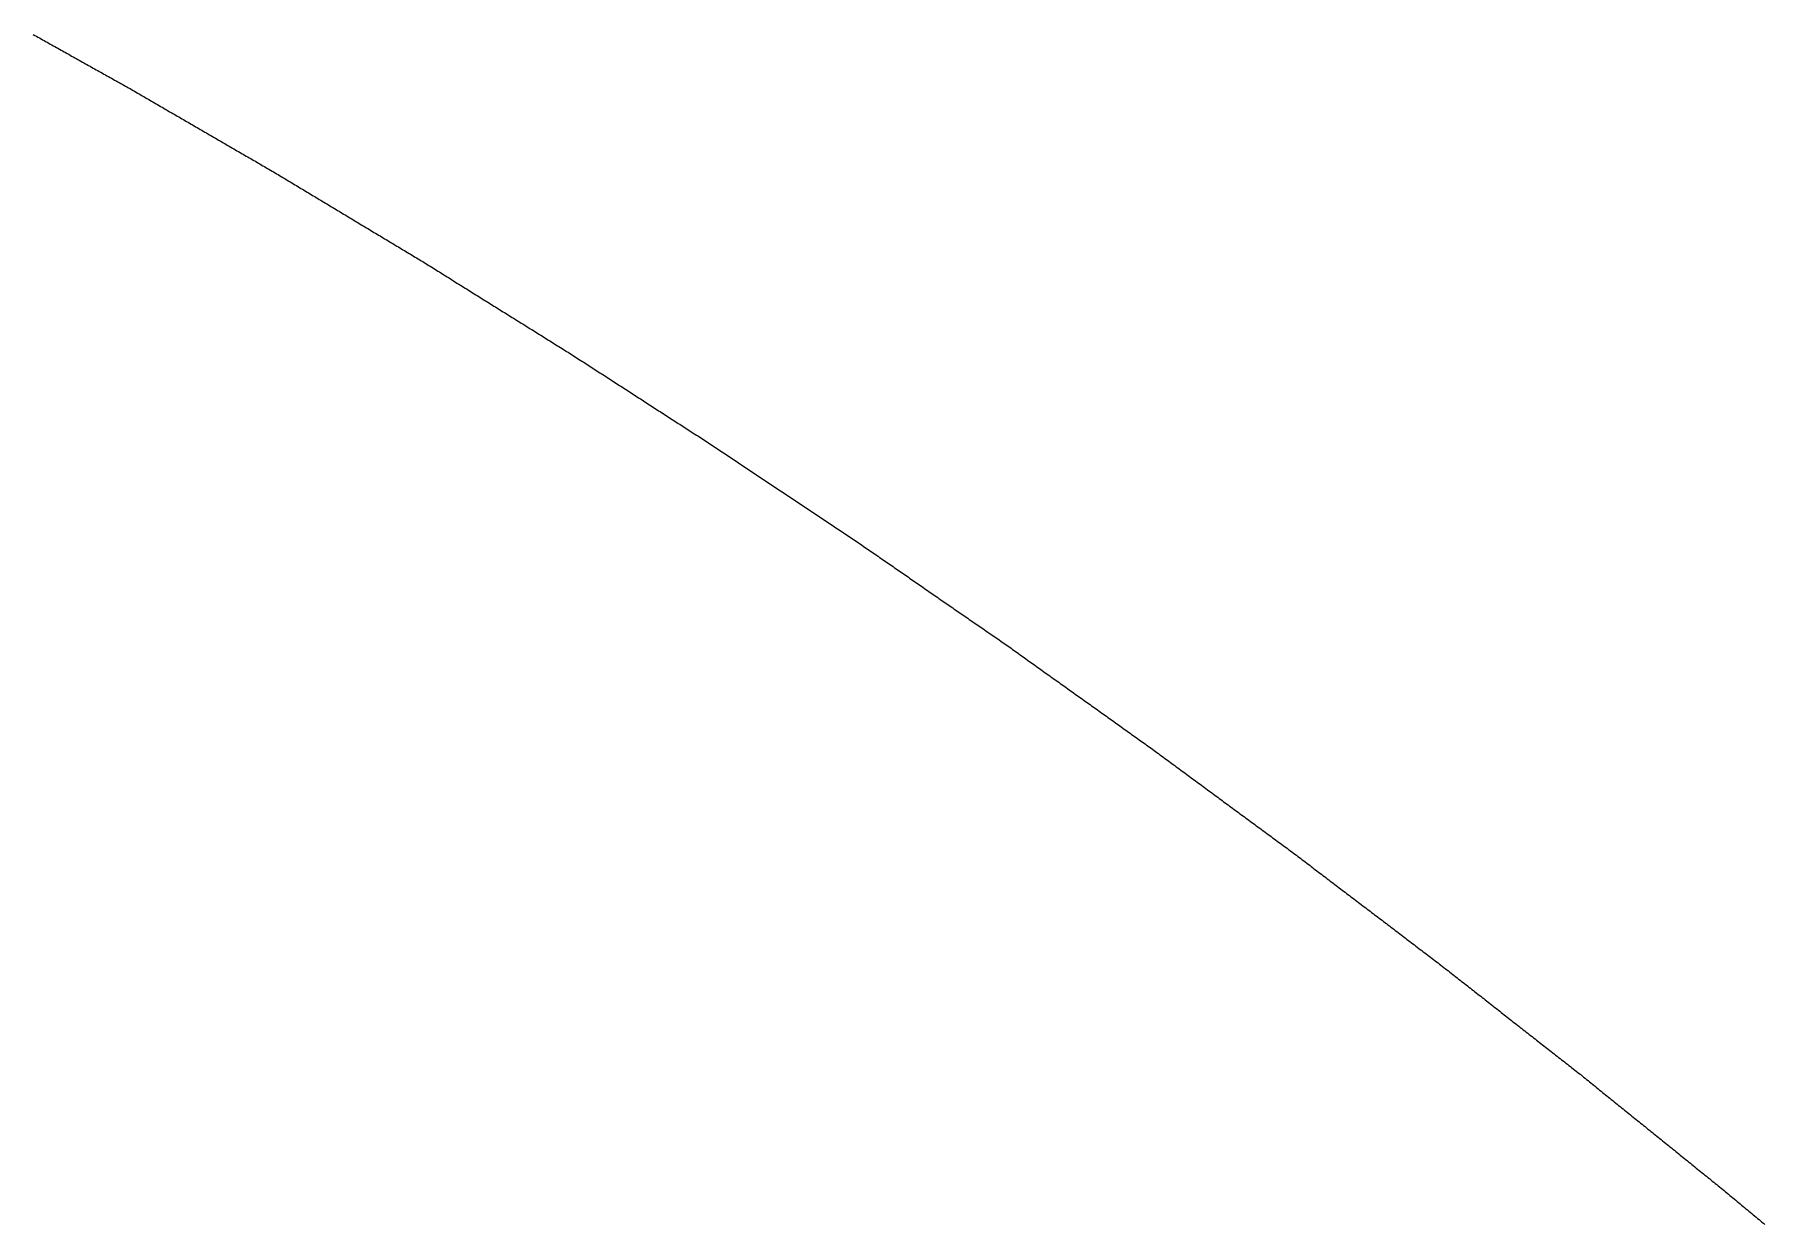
# Model space of a CAD drawing. Extents: x 1 to 322, y 1 to 270.
# Drawn here: x 182.64 to 193.03, y 6.11 to 13.27 of the extents above; entities that cross this region are included whole.
import ezdxf

# ---------------------------------------------------------------- set-up
doc = ezdxf.new("R2010")
doc.units = 0
doc.layers.get('0').update_dxf_attribs({"linetype": 'CONTINUOUS'})

msp = doc.modelspace()

# ---------------------------------------------------------------- linework, layer by layer
msp.add_polyline3d([(182.629, 13.2658, 0), (182.639, 13.2606, 0), (182.648, 13.2555, 0), (182.657, 13.2503, 0), (182.666, 13.2452, 0), (182.676, 13.24, 0), (182.685, 13.2348, 0), (182.694, 13.2297, 0), (182.703, 13.2245, 0), (182.712, 13.2194, 0), (182.722, 13.2142, 0), (182.731, 13.2091, 0), (182.74, 13.2039, 0), (182.749, 13.1988, 0), (182.759, 13.1936, 0), (182.768, 13.1885, 0), (182.777, 13.1833, 0), (182.786, 13.1781, 0), (182.796, 13.173, 0), (182.805, 13.1678, 0), (182.814, 13.1627, 0), (182.823, 13.1575, 0), (182.832, 13.1524, 0), (182.842, 13.1472, 0), (182.851, 13.1421, 0), (182.86, 13.1369, 0), (182.869, 13.1317, 0), (182.879, 13.1266, 0), (182.888, 13.1214, 0), (182.897, 13.1163, 0), (182.906, 13.1111, 0), (182.915, 13.106, 0), (182.925, 13.1008, 0), (182.934, 13.0957, 0), (182.943, 13.0905, 0), (182.952, 13.0854, 0), (182.962, 13.0802, 0), (182.971, 13.075, 0), (182.98, 13.0699, 0), (182.989, 13.0647, 0), (182.998, 13.0596, 0), (183.008, 13.0544, 0), (183.017, 13.0493, 0), (183.026, 13.0441, 0), (183.035, 13.039, 0), (183.045, 13.0338, 0), (183.054, 13.0287, 0), (183.063, 13.0235, 0), (183.072, 13.0183, 0), (183.081, 13.0132, 0), (183.091, 13.008, 0), (183.1, 13.0029, 0), (183.109, 12.9977, 0), (183.118, 12.9926, 0), (183.128, 12.9874, 0), (183.137, 12.9823, 0), (183.146, 12.9771, 0), (183.155, 12.9719, 0), (183.164, 12.9668, 0), (183.174, 12.9616, 0), (183.183, 12.9565, 0), (183.192, 12.9513, 0), (183.201, 12.9461, 0), (183.211, 12.9408, 0), (183.22, 12.9355, 0), (183.229, 12.9301, 0), (183.238, 12.9248, 0), (183.247, 12.9195, 0), (183.256, 12.9141, 0), (183.266, 12.9088, 0), (183.275, 12.9035, 0), (183.284, 12.8982, 0), (183.293, 12.8928, 0), (183.302, 12.8875, 0), (183.312, 12.8822, 0), (183.321, 12.8768, 0), (183.33, 12.8715, 0), (183.339, 12.8662, 0), (183.348, 12.8609, 0), (183.357, 12.8555, 0), (183.367, 12.8502, 0), (183.376, 12.8449, 0), (183.385, 12.8395, 0), (183.394, 12.8342, 0), (183.403, 12.8289, 0), (183.413, 12.8236, 0), (183.422, 12.8182, 0), (183.431, 12.8129, 0), (183.44, 12.8076, 0), (183.449, 12.8022, 0), (183.458, 12.7969, 0), (183.468, 12.7916, 0), (183.477, 12.7863, 0), (183.486, 12.7809, 0), (183.495, 12.7756, 0), (183.504, 12.7703, 0), (183.514, 12.7649, 0), (183.523, 12.7596, 0), (183.532, 12.7543, 0), (183.541, 12.749, 0), (183.55, 12.7436, 0), (183.56, 12.7383, 0), (183.569, 12.733, 0), (183.578, 12.7276, 0), (183.587, 12.7223, 0), (183.596, 12.717, 0), (183.605, 12.7117, 0), (183.615, 12.7063, 0), (183.624, 12.701, 0), (183.633, 12.6957, 0), (183.642, 12.6903, 0), (183.651, 12.685, 0), (183.661, 12.6797, 0), (183.67, 12.6744, 0), (183.679, 12.669, 0), (183.688, 12.6637, 0), (183.697, 12.6584, 0), (183.706, 12.653, 0), (183.716, 12.6477, 0), (183.725, 12.6424, 0), (183.734, 12.6371, 0), (183.743, 12.6317, 0), (183.752, 12.6264, 0), (183.762, 12.6211, 0), (183.771, 12.6157, 0), (183.78, 12.6104, 0), (183.789, 12.6051, 0), (183.798, 12.5997, 0), (183.807, 12.5944, 0), (183.817, 12.5891, 0), (183.826, 12.5838, 0), (183.835, 12.5784, 0), (183.844, 12.5731, 0), (183.853, 12.5678, 0), (183.863, 12.5624, 0), (183.872, 12.5571, 0), (183.881, 12.5518, 0), (183.89, 12.5465, 0), (183.899, 12.5411, 0), (183.908, 12.5358, 0), (183.918, 12.5305, 0), (183.927, 12.5251, 0), (183.936, 12.5198, 0), (183.945, 12.5145, 0), (183.954, 12.5092, 0), (183.964, 12.5038, 0), (183.973, 12.4985, 0), (183.982, 12.4932, 0), (183.991, 12.4878, 0), (184, 12.4825, 0), (184.009, 12.4772, 0), (184.019, 12.4719, 0), (184.028, 12.4665, 0), (184.037, 12.4612, 0), (184.046, 12.4559, 0), (184.055, 12.4505, 0), (184.065, 12.4452, 0), (184.074, 12.4399, 0), (184.083, 12.4346, 0), (184.092, 12.4292, 0), (184.101, 12.4237, 0), (184.11, 12.4182, 0), (184.12, 12.4127, 0), (184.129, 12.4072, 0), (184.138, 12.4017, 0), (184.147, 12.3961, 0), (184.156, 12.3906, 0), (184.165, 12.3851, 0), (184.174, 12.3796, 0), (184.184, 12.3741, 0), (184.193, 12.3686, 0), (184.202, 12.3631, 0), (184.211, 12.3576, 0), (184.22, 12.3521, 0), (184.229, 12.3466, 0), (184.238, 12.3411, 0), (184.248, 12.3356, 0), (184.257, 12.3301, 0), (184.266, 12.3246, 0), (184.275, 12.3191, 0), (184.284, 12.3136, 0), (184.293, 12.3081, 0), (184.302, 12.3026, 0), (184.312, 12.2971, 0), (184.321, 12.2916, 0), (184.33, 12.2861, 0), (184.339, 12.2806, 0), (184.348, 12.2751, 0), (184.357, 12.2696, 0), (184.366, 12.2641, 0), (184.376, 12.2586, 0), (184.385, 12.2531, 0), (184.394, 12.2476, 0), (184.403, 12.2421, 0), (184.412, 12.2365, 0), (184.421, 12.231, 0), (184.43, 12.2255, 0), (184.44, 12.22, 0), (184.449, 12.2145, 0), (184.458, 12.209, 0), (184.467, 12.2035, 0), (184.476, 12.198, 0), (184.485, 12.1925, 0), (184.494, 12.187, 0), (184.504, 12.1815, 0), (184.513, 12.176, 0), (184.522, 12.1705, 0), (184.531, 12.165, 0), (184.54, 12.1595, 0), (184.549, 12.154, 0), (184.558, 12.1485, 0), (184.568, 12.143, 0), (184.577, 12.1375, 0), (184.586, 12.132, 0), (184.595, 12.1265, 0), (184.604, 12.121, 0), (184.613, 12.1155, 0), (184.622, 12.11, 0), (184.632, 12.1045, 0), (184.641, 12.099, 0), (184.65, 12.0935, 0), (184.659, 12.088, 0), (184.668, 12.0825, 0), (184.677, 12.0769, 0), (184.686, 12.0714, 0), (184.696, 12.0659, 0), (184.705, 12.0604, 0), (184.714, 12.0549, 0), (184.723, 12.0494, 0), (184.732, 12.0439, 0), (184.741, 12.0384, 0), (184.75, 12.0329, 0), (184.76, 12.0274, 0), (184.769, 12.0219, 0), (184.778, 12.0164, 0), (184.787, 12.0109, 0), (184.796, 12.0054, 0), (184.805, 11.9999, 0), (184.814, 11.9944, 0), (184.824, 11.9889, 0), (184.833, 11.9834, 0), (184.842, 11.9779, 0), (184.851, 11.9724, 0), (184.86, 11.9669, 0), (184.869, 11.9614, 0), (184.878, 11.9559, 0), (184.888, 11.9504, 0), (184.897, 11.9449, 0), (184.906, 11.9394, 0), (184.915, 11.9339, 0), (184.924, 11.9284, 0), (184.933, 11.9229, 0), (184.942, 11.9173, 0), (184.952, 11.9118, 0), (184.961, 11.9063, 0), (184.97, 11.9008, 0), (184.979, 11.8953, 0), (184.988, 11.8896, 0), (184.997, 11.8839, 0), (185.006, 11.8782, 0), (185.015, 11.8726, 0), (185.025, 11.8669, 0), (185.034, 11.8612, 0), (185.043, 11.8555, 0), (185.052, 11.8498, 0), (185.061, 11.8442, 0), (185.07, 11.8385, 0), (185.079, 11.8328, 0), (185.088, 11.8271, 0), (185.097, 11.8214, 0), (185.107, 11.8158, 0), (185.116, 11.8101, 0), (185.125, 11.8044, 0), (185.134, 11.7987, 0), (185.143, 11.7931, 0), (185.152, 11.7874, 0), (185.161, 11.7817, 0), (185.17, 11.776, 0), (185.179, 11.7703, 0), (185.188, 11.7647, 0), (185.198, 11.759, 0), (185.207, 11.7533, 0), (185.216, 11.7476, 0), (185.225, 11.7419, 0), (185.234, 11.7363, 0), (185.243, 11.7306, 0), (185.252, 11.7249, 0), (185.261, 11.7192, 0), (185.27, 11.7136, 0), (185.279, 11.7079, 0), (185.289, 11.7022, 0), (185.298, 11.6965, 0), (185.307, 11.6908, 0), (185.316, 11.6852, 0), (185.325, 11.6795, 0), (185.334, 11.6738, 0), (185.343, 11.6681, 0), (185.352, 11.6624, 0), (185.361, 11.6568, 0), (185.371, 11.6511, 0), (185.38, 11.6454, 0), (185.389, 11.6397, 0), (185.398, 11.634, 0), (185.407, 11.6284, 0), (185.416, 11.6227, 0), (185.425, 11.617, 0), (185.434, 11.6113, 0), (185.443, 11.6057, 0), (185.452, 11.6, 0), (185.462, 11.5943, 0), (185.471, 11.5886, 0), (185.48, 11.5829, 0), (185.489, 11.5773, 0), (185.498, 11.5716, 0), (185.507, 11.5659, 0), (185.516, 11.5602, 0), (185.525, 11.5545, 0), (185.534, 11.5489, 0), (185.543, 11.5432, 0), (185.553, 11.5375, 0), (185.562, 11.5318, 0), (185.571, 11.5262, 0), (185.58, 11.5205, 0), (185.589, 11.5148, 0), (185.598, 11.5091, 0), (185.607, 11.5034, 0), (185.616, 11.4978, 0), (185.625, 11.4921, 0), (185.635, 11.4864, 0), (185.644, 11.4807, 0), (185.653, 11.475, 0), (185.662, 11.4694, 0), (185.671, 11.4637, 0), (185.68, 11.458, 0), (185.689, 11.4523, 0), (185.698, 11.4466, 0), (185.707, 11.441, 0), (185.716, 11.4353, 0), (185.726, 11.4296, 0), (185.735, 11.4239, 0), (185.744, 11.4183, 0), (185.753, 11.4126, 0), (185.762, 11.4069, 0), (185.771, 11.4012, 0), (185.78, 11.3955, 0), (185.789, 11.3899, 0), (185.798, 11.3842, 0), (185.808, 11.3785, 0), (185.817, 11.3728, 0), (185.826, 11.3671, 0), (185.835, 11.3615, 0), (185.844, 11.3558, 0), (185.853, 11.3501, 0), (185.862, 11.3444, 0), (185.871, 11.3385, 0), (185.88, 11.3326, 0), (185.889, 11.3268, 0), (185.898, 11.3209, 0), (185.907, 11.3151, 0), (185.917, 11.3092, 0), (185.926, 11.3034, 0), (185.935, 11.2975, 0), (185.944, 11.2917, 0), (185.953, 11.2858, 0), (185.962, 11.28, 0), (185.971, 11.2741, 0), (185.98, 11.2682, 0), (185.989, 11.2624, 0), (185.998, 11.2565, 0), (186.007, 11.2507, 0), (186.016, 11.2448, 0), (186.025, 11.239, 0), (186.034, 11.2331, 0), (186.043, 11.2273, 0), (186.052, 11.2214, 0), (186.062, 11.2156, 0), (186.071, 11.2097, 0), (186.08, 11.2038, 0), (186.089, 11.198, 0), (186.098, 11.1921, 0), (186.107, 11.1863, 0), (186.116, 11.1804, 0), (186.125, 11.1746, 0), (186.134, 11.1687, 0), (186.143, 11.1629, 0), (186.152, 11.157, 0), (186.161, 11.1512, 0), (186.17, 11.1453, 0), (186.179, 11.1394, 0), (186.188, 11.1336, 0), (186.198, 11.1277, 0), (186.207, 11.1219, 0), (186.216, 11.116, 0), (186.225, 11.1102, 0), (186.234, 11.1043, 0), (186.243, 11.0985, 0), (186.252, 11.0926, 0), (186.261, 11.0868, 0), (186.27, 11.0809, 0), (186.279, 11.075, 0), (186.288, 11.0692, 0), (186.297, 11.0633, 0), (186.306, 11.0575, 0), (186.315, 11.0516, 0), (186.324, 11.0458, 0), (186.333, 11.0399, 0), (186.343, 11.0341, 0), (186.352, 11.0282, 0), (186.361, 11.0223, 0), (186.37, 11.0165, 0), (186.379, 11.0106, 0), (186.388, 11.0048, 0), (186.397, 10.9989, 0), (186.406, 10.9931, 0), (186.415, 10.9872, 0), (186.424, 10.9814, 0), (186.433, 10.9755, 0), (186.442, 10.9697, 0), (186.451, 10.9638, 0), (186.46, 10.9579, 0), (186.469, 10.9521, 0), (186.479, 10.9462, 0), (186.488, 10.9404, 0), (186.497, 10.9345, 0), (186.506, 10.9287, 0), (186.515, 10.9228, 0), (186.524, 10.917, 0), (186.533, 10.9111, 0), (186.542, 10.9053, 0), (186.551, 10.8994, 0), (186.56, 10.8935, 0), (186.569, 10.8877, 0), (186.578, 10.8818, 0), (186.587, 10.876, 0), (186.596, 10.8701, 0), (186.605, 10.8643, 0), (186.615, 10.8584, 0), (186.624, 10.8526, 0), (186.633, 10.8467, 0), (186.642, 10.8409, 0), (186.651, 10.835, 0), (186.66, 10.8291, 0), (186.669, 10.8233, 0), (186.678, 10.8174, 0), (186.687, 10.8116, 0), (186.696, 10.8057, 0), (186.705, 10.7999, 0), (186.714, 10.794, 0), (186.723, 10.7882, 0), (186.732, 10.7823, 0), (186.741, 10.7764, 0), (186.75, 10.7703, 0), (186.759, 10.7643, 0), (186.768, 10.7583, 0), (186.778, 10.7522, 0), (186.787, 10.7462, 0), (186.796, 10.7402, 0), (186.805, 10.7341, 0), (186.814, 10.7281, 0), (186.823, 10.7221, 0), (186.832, 10.7161, 0), (186.841, 10.71, 0), (186.85, 10.704, 0), (186.859, 10.698, 0), (186.868, 10.6919, 0), (186.877, 10.6859, 0), (186.886, 10.6799, 0), (186.895, 10.6738, 0), (186.904, 10.6678, 0), (186.913, 10.6618, 0), (186.922, 10.6557, 0), (186.931, 10.6497, 0), (186.94, 10.6437, 0), (186.949, 10.6376, 0), (186.958, 10.6316, 0), (186.967, 10.6256, 0), (186.976, 10.6196, 0), (186.985, 10.6135, 0), (186.994, 10.6075, 0), (187.003, 10.6015, 0), (187.012, 10.5954, 0), (187.021, 10.5894, 0), (187.03, 10.5834, 0), (187.039, 10.5773, 0), (187.048, 10.5713, 0), (187.057, 10.5653, 0), (187.066, 10.5592, 0), (187.075, 10.5532, 0), (187.084, 10.5472, 0), (187.093, 10.5411, 0), (187.102, 10.5351, 0), (187.111, 10.5291, 0), (187.12, 10.5231, 0), (187.13, 10.517, 0), (187.139, 10.511, 0), (187.148, 10.505, 0), (187.157, 10.4989, 0), (187.166, 10.4929, 0), (187.175, 10.4869, 0), (187.184, 10.4808, 0), (187.193, 10.4748, 0), (187.202, 10.4688, 0), (187.211, 10.4627, 0), (187.22, 10.4567, 0), (187.229, 10.4507, 0), (187.238, 10.4446, 0), (187.247, 10.4386, 0), (187.256, 10.4326, 0), (187.265, 10.4265, 0), (187.274, 10.4205, 0), (187.283, 10.4145, 0), (187.292, 10.4085, 0), (187.301, 10.4024, 0), (187.31, 10.3964, 0), (187.319, 10.3904, 0), (187.328, 10.3843, 0), (187.337, 10.3783, 0), (187.346, 10.3723, 0), (187.355, 10.3662, 0), (187.364, 10.3602, 0), (187.373, 10.3542, 0), (187.382, 10.3481, 0), (187.391, 10.3421, 0), (187.4, 10.3361, 0), (187.409, 10.33, 0), (187.418, 10.324, 0), (187.427, 10.318, 0), (187.436, 10.312, 0), (187.445, 10.3059, 0), (187.454, 10.2999, 0), (187.463, 10.2939, 0), (187.473, 10.2878, 0), (187.482, 10.2818, 0), (187.491, 10.2758, 0), (187.5, 10.2697, 0), (187.509, 10.2637, 0), (187.518, 10.2577, 0), (187.527, 10.2516, 0), (187.536, 10.2456, 0), (187.545, 10.2396, 0), (187.554, 10.2335, 0), (187.563, 10.2275, 0), (187.572, 10.2215, 0), (187.581, 10.2154, 0), (187.59, 10.2094, 0), (187.599, 10.2034, 0), (187.608, 10.1974, 0), (187.617, 10.1912, 0), (187.626, 10.185, 0), (187.635, 10.1788, 0), (187.644, 10.1726, 0), (187.653, 10.1664, 0), (187.662, 10.1602, 0), (187.671, 10.154, 0), (187.68, 10.1478, 0), (187.689, 10.1416, 0), (187.698, 10.1354, 0), (187.707, 10.1292, 0), (187.716, 10.1229, 0), (187.725, 10.1167, 0), (187.734, 10.1105, 0), (187.743, 10.1043, 0), (187.752, 10.0981, 0), (187.761, 10.0919, 0), (187.77, 10.0857, 0), (187.779, 10.0795, 0), (187.788, 10.0733, 0), (187.797, 10.0671, 0), (187.806, 10.0609, 0), (187.815, 10.0546, 0), (187.824, 10.0484, 0), (187.833, 10.0422, 0), (187.842, 10.036, 0), (187.851, 10.0298, 0), (187.86, 10.0236, 0), (187.869, 10.0174, 0), (187.878, 10.0112, 0), (187.887, 10.005, 0), (187.896, 9.99877, 0), (187.904, 9.99256, 0), (187.913, 9.98635, 0), (187.922, 9.98014, 0), (187.931, 9.97393, 0), (187.94, 9.96772, 0), (187.949, 9.96151, 0), (187.958, 9.95531, 0), (187.967, 9.9491, 0), (187.976, 9.94289, 0), (187.985, 9.93668, 0), (187.994, 9.93047, 0), (188.003, 9.92426, 0), (188.012, 9.91805, 0), (188.021, 9.91184, 0), (188.03, 9.90564, 0), (188.039, 9.89943, 0), (188.048, 9.89322, 0), (188.057, 9.88701, 0), (188.066, 9.8808, 0), (188.075, 9.87459, 0), (188.084, 9.86838, 0), (188.093, 9.86217, 0), (188.102, 9.85597, 0), (188.111, 9.84976, 0), (188.12, 9.84355, 0), (188.129, 9.83734, 0), (188.138, 9.83113, 0), (188.147, 9.82492, 0), (188.156, 9.81871, 0), (188.165, 9.8125, 0), (188.174, 9.8063, 0), (188.183, 9.80009, 0), (188.192, 9.79388, 0), (188.201, 9.78767, 0), (188.21, 9.78146, 0), (188.219, 9.77525, 0), (188.228, 9.76904, 0), (188.237, 9.76284, 0), (188.246, 9.75663, 0), (188.255, 9.75042, 0), (188.264, 9.74421, 0), (188.273, 9.738, 0), (188.282, 9.73179, 0), (188.291, 9.72558, 0), (188.3, 9.71937, 0), (188.309, 9.71317, 0), (188.318, 9.70696, 0), (188.327, 9.70075, 0), (188.336, 9.69454, 0), (188.345, 9.68833, 0), (188.354, 9.68212, 0), (188.363, 9.67591, 0), (188.372, 9.6697, 0), (188.381, 9.6635, 0), (188.39, 9.65729, 0), (188.399, 9.65108, 0), (188.408, 9.64487, 0), (188.417, 9.63866, 0), (188.426, 9.63245, 0), (188.435, 9.62624, 0), (188.444, 9.62003, 0), (188.453, 9.61383, 0), (188.462, 9.60762, 0), (188.471, 9.60141, 0), (188.48, 9.5952, 0), (188.489, 9.5889, 0), (188.498, 9.58251, 0), (188.507, 9.57612, 0), (188.515, 9.56974, 0), (188.524, 9.56335, 0), (188.533, 9.55696, 0), (188.542, 9.55058, 0), (188.551, 9.54419, 0), (188.56, 9.5378, 0), (188.569, 9.53142, 0), (188.578, 9.52503, 0), (188.587, 9.51864, 0), (188.596, 9.51226, 0), (188.605, 9.50587, 0), (188.614, 9.49948, 0), (188.623, 9.4931, 0), (188.632, 9.48671, 0), (188.641, 9.48032, 0), (188.65, 9.47394, 0), (188.659, 9.46755, 0), (188.668, 9.46116, 0), (188.677, 9.45478, 0), (188.686, 9.44839, 0), (188.694, 9.442, 0), (188.703, 9.43562, 0), (188.712, 9.42923, 0), (188.721, 9.42284, 0), (188.73, 9.41646, 0), (188.739, 9.41007, 0), (188.748, 9.40368, 0), (188.757, 9.3973, 0), (188.766, 9.39091, 0), (188.775, 9.38452, 0), (188.784, 9.37813, 0), (188.793, 9.37175, 0), (188.802, 9.36536, 0), (188.811, 9.35897, 0), (188.82, 9.35259, 0), (188.829, 9.3462, 0), (188.838, 9.33981, 0), (188.847, 9.33343, 0), (188.856, 9.32704, 0), (188.864, 9.32065, 0), (188.873, 9.31427, 0), (188.882, 9.30788, 0), (188.891, 9.30149, 0), (188.9, 9.29511, 0), (188.909, 9.28872, 0), (188.918, 9.28233, 0), (188.927, 9.27595, 0), (188.936, 9.26956, 0), (188.945, 9.26317, 0), (188.954, 9.25679, 0), (188.963, 9.2504, 0), (188.972, 9.24401, 0), (188.981, 9.23763, 0), (188.99, 9.23124, 0), (188.999, 9.22485, 0), (189.008, 9.21847, 0), (189.017, 9.21208, 0), (189.026, 9.20569, 0), (189.035, 9.19931, 0), (189.043, 9.19292, 0), (189.052, 9.18653, 0), (189.061, 9.18015, 0), (189.07, 9.17376, 0), (189.079, 9.16737, 0), (189.088, 9.16099, 0), (189.097, 9.1546, 0), (189.106, 9.14821, 0), (189.115, 9.14183, 0), (189.124, 9.13544, 0), (189.133, 9.12905, 0), (189.142, 9.12267, 0), (189.151, 9.11628, 0), (189.16, 9.10989, 0), (189.169, 9.10351, 0), (189.178, 9.09712, 0), (189.187, 9.09073, 0), (189.196, 9.08435, 0), (189.205, 9.07796, 0), (189.213, 9.07157, 0), (189.222, 9.06519, 0), (189.231, 9.0588, 0), (189.24, 9.05241, 0), (189.249, 9.04602, 0), (189.258, 9.03964, 0), (189.267, 9.03325, 0), (189.276, 9.02686, 0), (189.285, 9.02048, 0), (189.294, 9.01409, 0), (189.303, 9.0077, 0), (189.312, 9.00132, 0), (189.321, 8.99493, 0), (189.33, 8.98854, 0), (189.339, 8.98216, 0), (189.348, 8.97577, 0), (189.357, 8.96928, 0), (189.366, 8.96272, 0), (189.374, 8.95615, 0), (189.383, 8.94959, 0), (189.392, 8.94302, 0), (189.401, 8.93646, 0), (189.41, 8.92989, 0), (189.419, 8.92333, 0), (189.428, 8.91676, 0), (189.437, 8.9102, 0), (189.446, 8.90363, 0), (189.455, 8.89706, 0), (189.464, 8.8905, 0), (189.472, 8.88393, 0), (189.481, 8.87737, 0), (189.49, 8.8708, 0), (189.499, 8.86424, 0), (189.508, 8.85767, 0), (189.517, 8.85111, 0), (189.526, 8.84454, 0), (189.535, 8.83798, 0), (189.544, 8.83141, 0), (189.553, 8.82485, 0), (189.562, 8.81828, 0), (189.571, 8.81171, 0), (189.579, 8.80515, 0), (189.588, 8.79858, 0), (189.597, 8.79202, 0), (189.606, 8.78545, 0), (189.615, 8.77889, 0), (189.624, 8.77232, 0), (189.633, 8.76576, 0), (189.642, 8.75919, 0), (189.651, 8.75263, 0), (189.66, 8.74606, 0), (189.669, 8.7395, 0), (189.677, 8.73293, 0), (189.686, 8.72636, 0), (189.695, 8.7198, 0), (189.704, 8.71323, 0), (189.713, 8.70667, 0), (189.722, 8.7001, 0), (189.731, 8.69354, 0), (189.74, 8.68697, 0), (189.749, 8.68041, 0), (189.758, 8.67384, 0), (189.767, 8.66728, 0), (189.775, 8.66071, 0), (189.784, 8.65414, 0), (189.793, 8.64758, 0), (189.802, 8.64101, 0), (189.811, 8.63445, 0), (189.82, 8.62788, 0), (189.829, 8.62132, 0), (189.838, 8.61475, 0), (189.847, 8.60819, 0), (189.856, 8.60162, 0), (189.865, 8.59506, 0), (189.873, 8.58849, 0), (189.882, 8.58193, 0), (189.891, 8.57536, 0), (189.9, 8.56879, 0), (189.909, 8.56223, 0), (189.918, 8.55566, 0), (189.927, 8.5491, 0), (189.936, 8.54253, 0), (189.945, 8.53597, 0), (189.954, 8.5294, 0), (189.963, 8.52284, 0), (189.971, 8.51627, 0), (189.98, 8.50971, 0), (189.989, 8.50314, 0), (189.998, 8.49658, 0), (190.007, 8.49001, 0), (190.016, 8.48344, 0), (190.025, 8.47688, 0), (190.034, 8.47031, 0), (190.043, 8.46375, 0), (190.052, 8.45718, 0), (190.061, 8.45062, 0), (190.069, 8.44405, 0), (190.078, 8.43749, 0), (190.087, 8.43092, 0), (190.096, 8.42436, 0), (190.105, 8.41779, 0), (190.114, 8.41123, 0), (190.123, 8.40466, 0), (190.132, 8.39809, 0), (190.141, 8.39153, 0), (190.15, 8.38496, 0), (190.159, 8.3784, 0), (190.168, 8.37183, 0), (190.176, 8.36527, 0), (190.185, 8.3587, 0), (190.194, 8.35214, 0), (190.203, 8.34557, 0), (190.212, 8.33901, 0), (190.221, 8.33233, 0), (190.23, 8.32559, 0), (190.239, 8.31884, 0), (190.248, 8.3121, 0), (190.256, 8.30535, 0), (190.265, 8.29861, 0), (190.274, 8.29187, 0), (190.283, 8.28512, 0), (190.292, 8.27838, 0), (190.301, 8.27163, 0), (190.31, 8.26489, 0), (190.319, 8.25814, 0), (190.327, 8.2514, 0), (190.336, 8.24465, 0), (190.345, 8.23791, 0), (190.354, 8.23116, 0), (190.363, 8.22442, 0), (190.372, 8.21767, 0), (190.381, 8.21093, 0), (190.39, 8.20418, 0), (190.398, 8.19744, 0), (190.407, 8.19069, 0), (190.416, 8.18395, 0), (190.425, 8.17721, 0), (190.434, 8.17046, 0), (190.443, 8.16372, 0), (190.452, 8.15697, 0), (190.46, 8.15023, 0), (190.469, 8.14348, 0), (190.478, 8.13674, 0), (190.487, 8.12999, 0), (190.496, 8.12325, 0), (190.505, 8.1165, 0), (190.514, 8.10976, 0), (190.523, 8.10301, 0), (190.531, 8.09627, 0), (190.54, 8.08952, 0), (190.549, 8.08278, 0), (190.558, 8.07604, 0), (190.567, 8.06929, 0), (190.576, 8.06255, 0), (190.585, 8.0558, 0), (190.594, 8.04906, 0), (190.602, 8.04231, 0), (190.611, 8.03557, 0), (190.62, 8.02882, 0), (190.629, 8.02208, 0), (190.638, 8.01533, 0), (190.647, 8.00859, 0), (190.656, 8.00184, 0), (190.665, 7.9951, 0), (190.673, 7.98835, 0), (190.682, 7.98161, 0), (190.691, 7.97486, 0), (190.7, 7.96812, 0), (190.709, 7.96138, 0), (190.718, 7.95463, 0), (190.727, 7.94789, 0), (190.736, 7.94114, 0), (190.744, 7.9344, 0), (190.753, 7.92765, 0), (190.762, 7.92091, 0), (190.771, 7.91416, 0), (190.78, 7.90742, 0), (190.789, 7.90067, 0), (190.798, 7.89393, 0), (190.807, 7.88718, 0), (190.815, 7.88044, 0), (190.824, 7.87369, 0), (190.833, 7.86695, 0), (190.842, 7.8602, 0), (190.851, 7.85346, 0), (190.86, 7.84672, 0), (190.869, 7.83997, 0), (190.877, 7.83323, 0), (190.886, 7.82648, 0), (190.895, 7.81974, 0), (190.904, 7.81299, 0), (190.913, 7.80625, 0), (190.922, 7.7995, 0), (190.931, 7.79276, 0), (190.94, 7.78601, 0), (190.948, 7.77927, 0), (190.957, 7.77252, 0), (190.966, 7.76578, 0), (190.975, 7.75903, 0), (190.984, 7.75229, 0), (190.993, 7.74554, 0), (191.002, 7.7388, 0), (191.011, 7.73206, 0), (191.019, 7.72531, 0), (191.028, 7.71857, 0), (191.037, 7.71182, 0), (191.046, 7.70508, 0), (191.055, 7.69833, 0), (191.064, 7.69159, 0), (191.073, 7.68484, 0), (191.082, 7.67798, 0), (191.09, 7.67106, 0), (191.099, 7.66413, 0), (191.108, 7.65721, 0), (191.117, 7.65029, 0), (191.126, 7.64336, 0), (191.135, 7.63644, 0), (191.143, 7.62951, 0), (191.152, 7.62259, 0), (191.161, 7.61566, 0), (191.17, 7.60874, 0), (191.179, 7.60181, 0), (191.188, 7.59489, 0), (191.196, 7.58796, 0), (191.205, 7.58104, 0), (191.214, 7.57411, 0), (191.223, 7.56719, 0), (191.232, 7.56026, 0), (191.241, 7.55334, 0), (191.249, 7.54642, 0), (191.258, 7.53949, 0), (191.267, 7.53257, 0), (191.276, 7.52564, 0), (191.285, 7.51872, 0), (191.294, 7.51179, 0), (191.302, 7.50487, 0), (191.311, 7.49794, 0), (191.32, 7.49102, 0), (191.329, 7.48409, 0), (191.338, 7.47717, 0), (191.347, 7.47024, 0), (191.355, 7.46332, 0), (191.364, 7.4564, 0), (191.373, 7.44947, 0), (191.382, 7.44255, 0), (191.391, 7.43562, 0), (191.4, 7.4287, 0), (191.408, 7.42177, 0), (191.417, 7.41485, 0), (191.426, 7.40792, 0), (191.435, 7.401, 0), (191.444, 7.39407, 0), (191.453, 7.38715, 0), (191.461, 7.38022, 0), (191.47, 7.3733, 0), (191.479, 7.36638, 0), (191.488, 7.35945, 0), (191.497, 7.35253, 0), (191.506, 7.3456, 0), (191.514, 7.33868, 0), (191.523, 7.33175, 0), (191.532, 7.32483, 0), (191.541, 7.3179, 0), (191.55, 7.31098, 0), (191.559, 7.30405, 0), (191.567, 7.29713, 0), (191.576, 7.2902, 0), (191.585, 7.28328, 0), (191.594, 7.27635, 0), (191.603, 7.26943, 0), (191.612, 7.26251, 0), (191.62, 7.25558, 0), (191.629, 7.24866, 0), (191.638, 7.24173, 0), (191.647, 7.23481, 0), (191.656, 7.22788, 0), (191.665, 7.22096, 0), (191.673, 7.21403, 0), (191.682, 7.20711, 0), (191.691, 7.20018, 0), (191.7, 7.19326, 0), (191.709, 7.18633, 0), (191.718, 7.17941, 0), (191.726, 7.17249, 0), (191.735, 7.16556, 0), (191.744, 7.15864, 0), (191.753, 7.15171, 0), (191.762, 7.14479, 0), (191.771, 7.13786, 0), (191.779, 7.13094, 0), (191.788, 7.12401, 0), (191.797, 7.11709, 0), (191.806, 7.11016, 0), (191.815, 7.10324, 0), (191.824, 7.09631, 0), (191.832, 7.08939, 0), (191.841, 7.08246, 0), (191.85, 7.07554, 0), (191.859, 7.06862, 0), (191.868, 7.06169, 0), (191.877, 7.05477, 0), (191.885, 7.04784, 0), (191.894, 7.04092, 0), (191.903, 7.03399, 0), (191.912, 7.02707, 0), (191.921, 7.02014, 0), (191.93, 7.01322, 0), (191.938, 7.00617, 0), (191.947, 6.99907, 0), (191.956, 6.99196, 0), (191.965, 6.98486, 0), (191.974, 6.97775, 0), (191.982, 6.97065, 0), (191.991, 6.96354, 0), (192, 6.95644, 0), (192.009, 6.94933, 0), (192.018, 6.94223, 0), (192.026, 6.93512, 0), (192.035, 6.92802, 0), (192.044, 6.92091, 0), (192.053, 6.91381, 0), (192.062, 6.9067, 0), (192.07, 6.89959, 0), (192.079, 6.89249, 0), (192.088, 6.88538, 0), (192.097, 6.87828, 0), (192.106, 6.87117, 0), (192.114, 6.86407, 0), (192.123, 6.85696, 0), (192.132, 6.84986, 0), (192.141, 6.84275, 0), (192.149, 6.83565, 0), (192.158, 6.82854, 0), (192.167, 6.82144, 0), (192.176, 6.81433, 0), (192.185, 6.80723, 0), (192.193, 6.80012, 0), (192.202, 6.79302, 0), (192.211, 6.78591, 0), (192.22, 6.77881, 0), (192.229, 6.7717, 0), (192.237, 6.7646, 0), (192.246, 6.75749, 0), (192.255, 6.75039, 0), (192.264, 6.74328, 0), (192.273, 6.73617, 0), (192.281, 6.72907, 0), (192.29, 6.72196, 0), (192.299, 6.71486, 0), (192.308, 6.70775, 0), (192.317, 6.70065, 0), (192.325, 6.69354, 0), (192.334, 6.68644, 0), (192.343, 6.67933, 0), (192.352, 6.67223, 0), (192.361, 6.66512, 0), (192.369, 6.65802, 0), (192.378, 6.65091, 0), (192.387, 6.64381, 0), (192.396, 6.6367, 0), (192.405, 6.6296, 0), (192.413, 6.62249, 0), (192.422, 6.61539, 0), (192.431, 6.60828, 0), (192.44, 6.60118, 0), (192.449, 6.59407, 0), (192.457, 6.58697, 0), (192.466, 6.57986, 0), (192.475, 6.57276, 0), (192.484, 6.56565, 0), (192.493, 6.55854, 0), (192.501, 6.55144, 0), (192.51, 6.54433, 0), (192.519, 6.53723, 0), (192.528, 6.53012, 0), (192.536, 6.52302, 0), (192.545, 6.51591, 0), (192.554, 6.50881, 0), (192.563, 6.5017, 0), (192.572, 6.4946, 0), (192.58, 6.48749, 0), (192.589, 6.48039, 0), (192.598, 6.47328, 0), (192.607, 6.46618, 0), (192.616, 6.45907, 0), (192.624, 6.45197, 0), (192.633, 6.44486, 0), (192.642, 6.43776, 0), (192.651, 6.43065, 0), (192.66, 6.42355, 0), (192.668, 6.41644, 0), (192.677, 6.40934, 0), (192.686, 6.40223, 0), (192.695, 6.39513, 0), (192.704, 6.38802, 0), (192.712, 6.38091, 0), (192.721, 6.37381, 0), (192.73, 6.3667, 0), (192.739, 6.3596, 0), (192.748, 6.35249, 0), (192.756, 6.34539, 0), (192.765, 6.33828, 0), (192.774, 6.33118, 0), (192.783, 6.32407, 0), (192.792, 6.31684, 0), (192.8, 6.30955, 0), (192.809, 6.30227, 0), (192.818, 6.29498, 0), (192.827, 6.28769, 0), (192.835, 6.28041, 0), (192.844, 6.27312, 0), (192.853, 6.26584, 0), (192.862, 6.25855, 0), (192.87, 6.25126, 0), (192.879, 6.24398, 0), (192.888, 6.23669, 0), (192.897, 6.2294, 0), (192.905, 6.22212, 0), (192.914, 6.21483, 0), (192.923, 6.20754, 0), (192.932, 6.20026, 0), (192.94, 6.19297, 0), (192.949, 6.18569, 0), (192.958, 6.1784, 0), (192.967, 6.17111, 0), (192.975, 6.16383, 0), (192.984, 6.15654, 0), (192.993, 6.14925, 0), (193.002, 6.14197, 0), (193.01, 6.13468, 0), (193.019, 6.12739, 0), (193.028, 6.12011, 0), (193.037, 6.11282, 0)])

doc.saveas('drawing.dxf')
